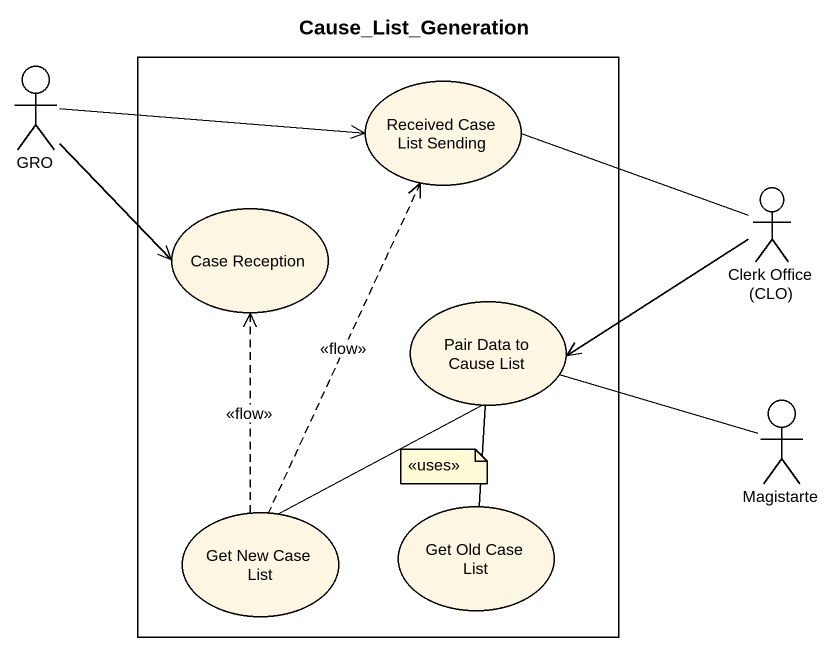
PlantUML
@startuml
title Cause_List_Generation
actor GRO
rectangle " " as rectangle1 {
  usecase "Received Case List Sending" as Received_Case_List_Sending
  usecase "Case Reception" as Case_Reception
  usecase "Pair Data to Cause List" as Pair_Data_to_Cause_List
  usecase "Get New Case List" as Get_New_Case_List
  usecase "Get Old Case List" as Get_Old_Case_List
}
actor "Clerk Office (CLO)" as Clerk_Office_CLO
actor Magistarte
GRO -right-> Received_Case_List_Sending
GRO --> Case_Reception
Received_Case_List_Sending <.. Get_New_Case_List : <<flow>>
Clerk_Office_CLO -left- Received_Case_List_Sending
Clerk_Office_CLO -left-> Pair_Data_to_Cause_List
Pair_Data_to_Cause_List -- Get_New_Case_List
Pair_Data_to_Cause_List -- Get_Old_Case_List
Magistarte -left- Pair_Data_to_Cause_List
Get_New_Case_List .up.> Case_Reception : <<flow>>
note as N1
  <<uses>>
end note
@enduml
